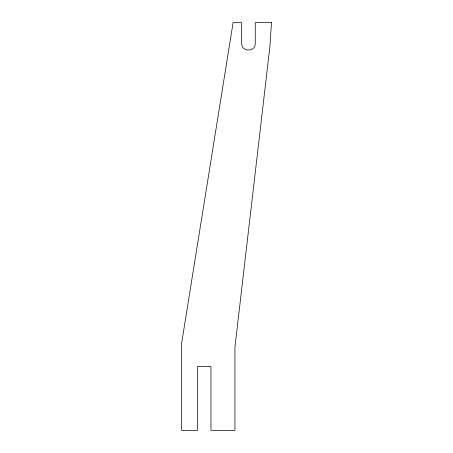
<?xml version="1.0" encoding="UTF-8"?>
<svg xmlns="http://www.w3.org/2000/svg" width="453" height="453" viewBox="0 0 453 453"><rect width="100%" height="100%" fill="white"/><g stroke="black" fill="none" stroke-linecap="round" stroke-linejoin="round"><path stroke-width="0.68" d="M271.489 22.65L269.892 46.642L234.937 347.168L234.937 430.35L210.945 430.35L210.945 366.522L197.508 366.522L197.508 430.35L181.511 430.35L181.511 343.991L233.097 22.65L241.653 22.65L241.653 43.431C241.29 52.174 255.617 52.174 255.254 43.431L255.254 22.65L271.489 22.65"/></g></svg>
